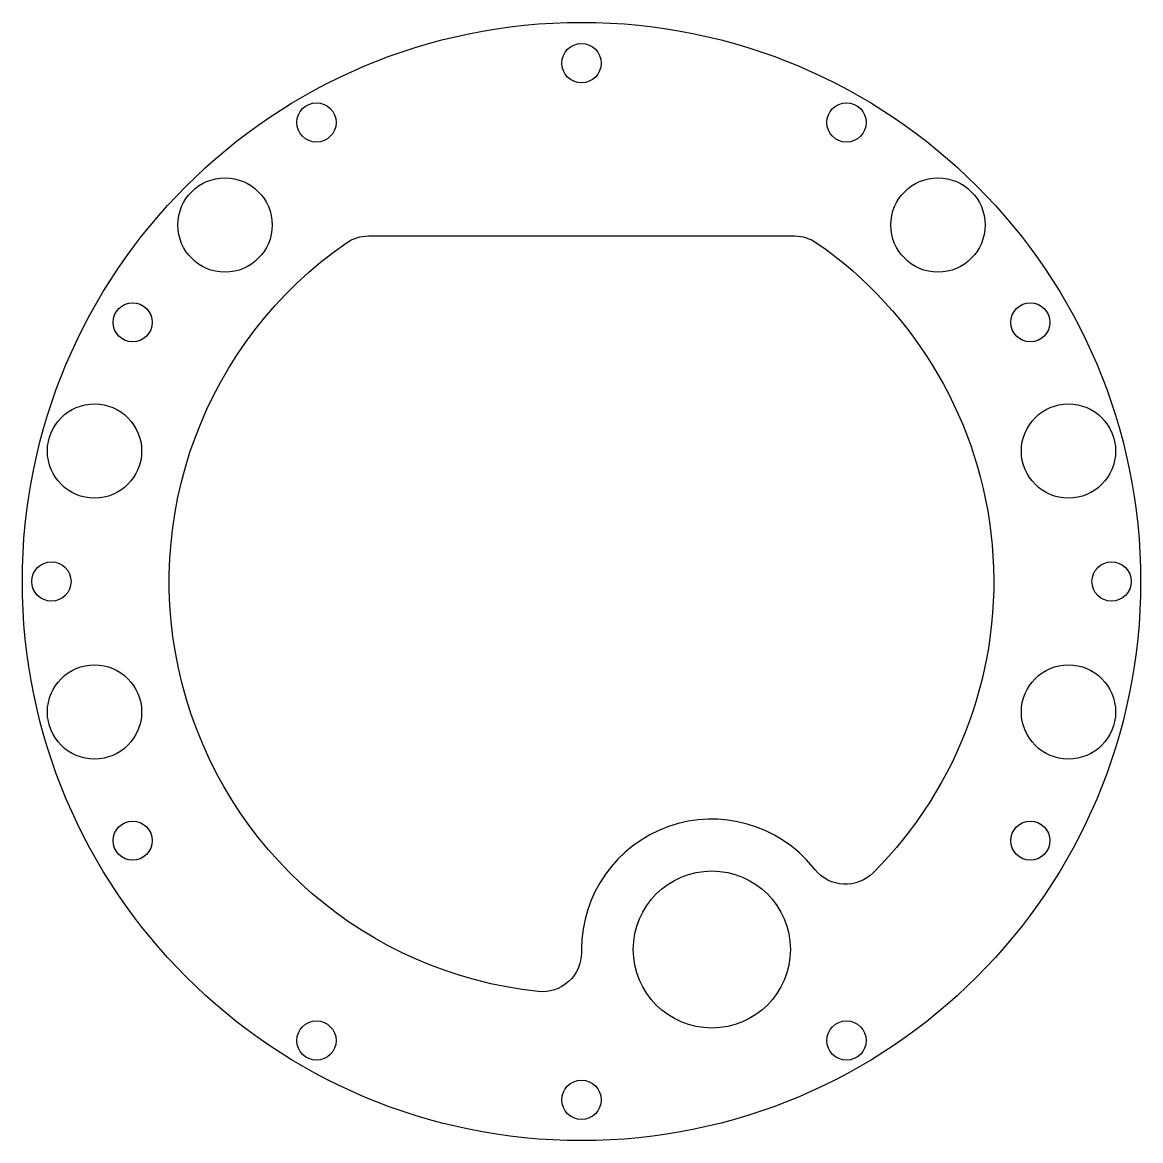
# Model space of a CAD drawing. Header units: inches. Extents: x -1.78 to 1.78, y -1.78 to 1.78.
import ezdxf

# ---------------------------------------------------------------- set-up
doc = ezdxf.new("R2010")
doc.units = ezdxf.units.IN
doc.header["$MEASUREMENT"] = 0

msp = doc.modelspace()

# ---------------------------------------------------------------- linework, layer by layer
msp.add_lwpolyline([(0.7375, -0.9103, 0.706645), (0, -1.1715), (0, -1.1809, -0.44545), (-0.1382, -1.3052, -0.694682), (-0.7492, 1.0776, -0.153065), (-0.6779, 1.1), (0.6779, 1.1, -0.153065), (0.7492, 1.0776, -0.467025), (0.929, -0.9272, -0.44545), (0.7434, -0.9176)], format="xyb", close=True)
for centre, radius in [((0, 0), 1.78), ((0, 1.65), 0.0625), ((-0.8438, 1.4614), 0.0625), ((0.8437, 1.4614), 0.0625), ((-1.1349, 1.1349), 0.15), ((1.1349, 1.1349), 0.15), ((-1.4289, 0.825), 0.0625), ((1.4289, 0.825), 0.0625), ((-1.5503, 0.4154), 0.15), ((1.5503, 0.4154), 0.15), ((-1.6875, 0), 0.0625), ((1.6875, 0), 0.0625), ((-1.5503, -0.4154), 0.15), ((1.5503, -0.4154), 0.15), ((-1.4289, -0.825), 0.0625), ((1.4289, -0.825), 0.0625), ((0.415, -1.1715), 0.25), ((-0.8438, -1.4614), 0.0625), ((0.8437, -1.4614), 0.0625), ((0, -1.65), 0.0625)]:
    msp.add_circle(centre, radius)

doc.saveas('drawing.dxf')
